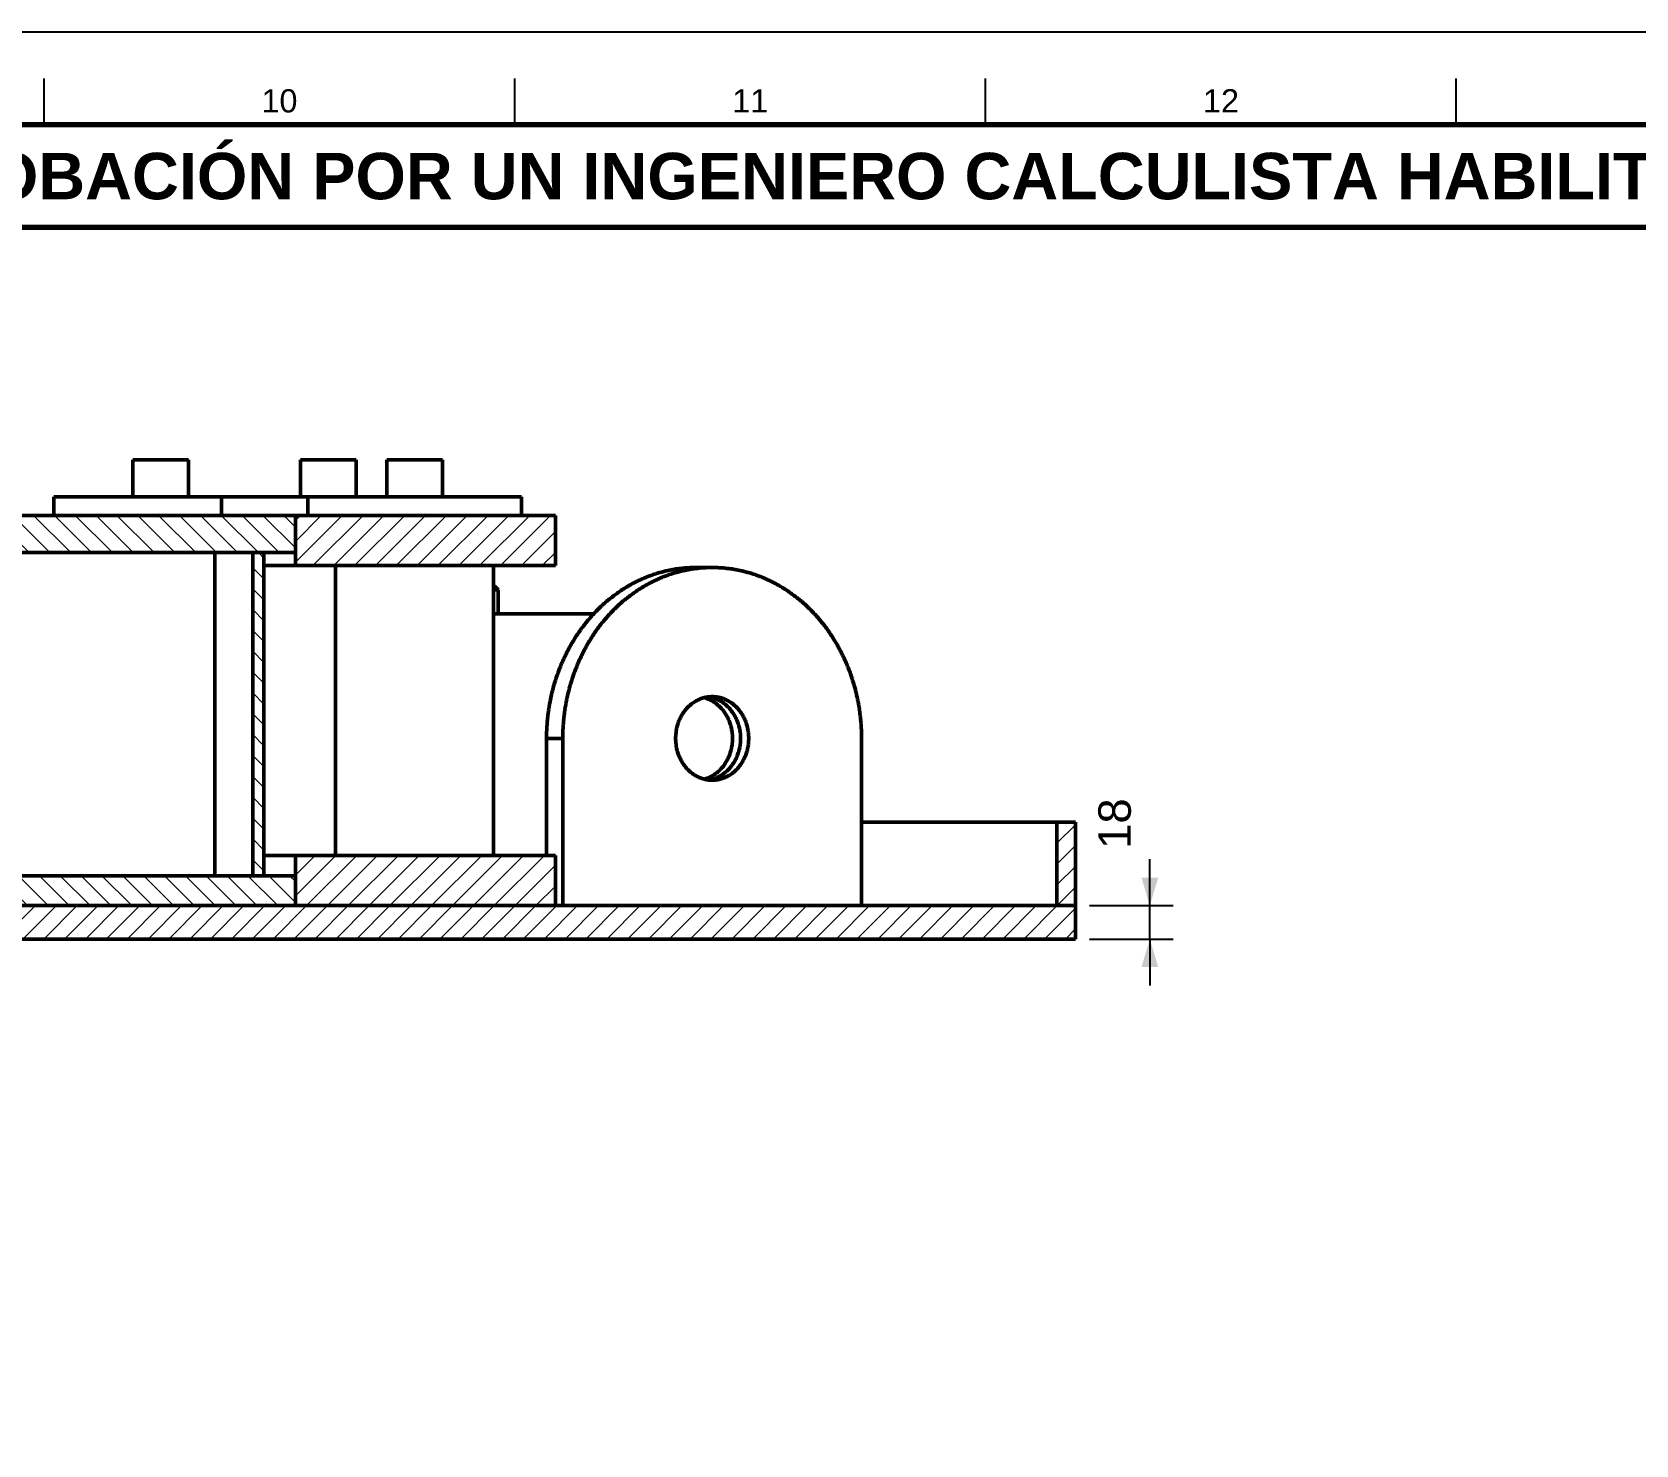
# Model space of a CAD drawing. Header units: millimetres. Extents: x 0 to 841, y 0 to 594.
# Drawn here: x 474.9 to 647.6, y 441.9 to 594 of the extents above; entities that cross this region are included whole.
import ezdxf
from ezdxf.enums import TextEntityAlignment as Align

# ---------------------------------------------------------------- set-up
doc = ezdxf.new("R2010")
doc.units = ezdxf.units.MM
for name, color, linetype, lineweight in [('ACH', 7, 'CONTINUOUS', 13), ('COTA', 7, 'CONTINUOUS', 25), ('FINA', 7, 'CONTINUOUS', 25), ('MARCO', 7, 'CONTINUOUS', 70), ('TXT', 7, 'CONTINUOUS', 25), ('VIS', 7, 'CONTINUOUS', 50)]:
    doc.layers.add(name, color=color, linetype=linetype, lineweight=lineweight)
doc.styles.add('STD', font='LiberationSans-Regular.ttf')
doc.styles.add('STDB', font='LiberationSans-Bold.ttf')

msp = doc.modelspace()

# ---------------------------------------------------------------- hatches: boundary and pattern name
at = {"layer": 'ACH'}
h = msp.add_hatch(dxfattribs=at)
h.set_pattern_fill('ANSI31', scale=0.5, angle=90)
h.paths.add_polyline_path([(355.25, 541.96), (503.25, 541.96), (503.25, 537.96), (351.25, 537.96), (351.25, 540.36), (352.4, 540.36), (352.4, 538.36), (354.1, 538.36), (354.1, 540.36), (355.25, 540.36)])
h = msp.add_hatch(dxfattribs=at)
h.set_pattern_fill('ANSI31', scale=0.5)
h.paths.add_polyline_path([(503.25, 541.96), (531.25, 541.96), (531.25, 536.56), (503.25, 536.56)])
h = msp.add_hatch(dxfattribs=at)
h.set_pattern_fill('ANSI31', scale=0.5, angle=90)
h.paths.add_polyline_path([(498.65, 537.96), (499.85, 537.96), (499.85, 503.16), (498.65, 503.16)])
h = msp.add_hatch(dxfattribs=at)
h.set_pattern_fill('ANSI31', scale=0.5)
h.paths.add_polyline_path([(587.25, 499.96), (585.25, 499.96), (585.25, 508.96), (587.25, 508.96)])
h = msp.add_hatch(dxfattribs=at)
h.set_pattern_fill('ANSI31', scale=0.5)
h.paths.add_polyline_path([(503.25, 505.36), (531.25, 505.36), (531.25, 499.96), (503.25, 499.96)])
h = msp.add_hatch(dxfattribs=at)
h.set_pattern_fill('ANSI31', scale=0.5, angle=90)
h.paths.add_polyline_path([(356.85, 503.16), (503.25, 503.16), (503.25, 499.96), (356.85, 499.96)])
h = msp.add_hatch(dxfattribs=at)
h.set_pattern_fill('ANSI31', scale=0.5)
h.paths.add_polyline_path([(343.25, 499.96), (587.25, 499.96), (587.25, 496.36), (343.25, 496.36)])

# ---------------------------------------------------------------- linework, layer by layer
at = {"layer": 'COTA'}
for p, q in [((595.25, 499.96), (595.25, 504.96)), ((588.75, 499.96), (597.75, 499.96)), ((595.25, 496.36), (595.25, 499.96)), ((588.75, 496.36), (597.75, 496.36)), ((595.25, 496.36), (595.25, 491.36))]:
    msp.add_line(p, q, dxfattribs=at)
for points in [[(595.25, 499.96), (596.15, 502.96), (594.35, 502.96)], [(595.25, 496.36), (594.35, 493.36), (596.15, 493.36)]]:
    msp.add_solid(points, dxfattribs=at)
at = {"layer": 'FINA'}
for p, q in [((476.19, 584), (476.19, 589)), ((526.88, 584), (526.88, 589)), ((577.56, 584), (577.56, 589)), ((628.25, 584), (628.25, 589))]:
    msp.add_line(p, q, dxfattribs=at)
msp.add_lwpolyline([(0, 0), (841, 0), (841, 594), (0, 594)], close=True, dxfattribs=at)
at = {"layer": 'MARCO'}
for points in [[(20, 10), (831, 10), (831, 584), (20, 584)], [(20, 573), (831, 573), (831, 584), (20, 584)]]:
    msp.add_lwpolyline(points, close=True, dxfattribs=at)
at = {"layer": 'VIS'}
for points in [[(485.74, 547.96), (485.86, 547.96), (485.98, 547.96), (486.1, 547.96), (486.22, 547.96), (486.34, 547.96), (486.46, 547.96), (486.58, 547.96), (486.7, 547.96), (486.82, 547.96), (486.94, 547.96), (487.06, 547.96), (487.18, 547.96), (487.3, 547.96), (487.42, 547.96), (487.54, 547.96), (487.66, 547.96), (487.78, 547.96), (487.9, 547.96), (488.02, 547.96), (488.14, 547.96), (488.26, 547.96), (488.38, 547.96), (488.5, 547.96), (488.62, 547.96), (488.74, 547.96)], [(485.74, 547.96), (485.74, 543.96)], [(488.74, 547.96), (488.86, 547.96), (488.98, 547.96), (489.1, 547.96), (489.22, 547.96), (489.34, 547.96), (489.46, 547.96), (489.58, 547.96), (489.7, 547.96), (489.82, 547.96), (489.94, 547.96), (490.06, 547.96), (490.18, 547.96), (490.3, 547.96), (490.42, 547.96), (490.54, 547.96), (490.66, 547.96), (490.78, 547.96), (490.9, 547.96), (491.02, 547.96), (491.14, 547.96), (491.26, 547.96), (491.38, 547.96), (491.5, 547.96), (491.62, 547.96), (491.74, 547.96)], [(491.74, 547.96), (491.74, 543.96)], [(503.81, 547.96), (503.93, 547.96), (504.05, 547.96), (504.17, 547.96), (504.29, 547.96), (504.41, 547.96), (504.53, 547.96), (504.65, 547.96), (504.77, 547.96), (504.89, 547.96), (505.01, 547.96), (505.13, 547.96), (505.25, 547.96), (505.37, 547.96), (505.49, 547.96), (505.61, 547.96), (505.73, 547.96), (505.85, 547.96), (505.97, 547.96), (506.09, 547.96), (506.21, 547.96), (506.33, 547.96), (506.45, 547.96), (506.57, 547.96), (506.69, 547.96), (506.81, 547.96)], [(503.81, 547.96), (503.81, 543.96)], [(506.81, 547.96), (506.93, 547.96), (507.05, 547.96), (507.17, 547.96), (507.29, 547.96), (507.41, 547.96), (507.53, 547.96), (507.65, 547.96), (507.77, 547.96), (507.89, 547.96), (508.01, 547.96), (508.13, 547.96), (508.25, 547.96), (508.37, 547.96), (508.49, 547.96), (508.61, 547.96), (508.73, 547.96), (508.85, 547.96), (508.97, 547.96), (509.09, 547.96), (509.21, 547.96), (509.33, 547.96), (509.45, 547.96), (509.57, 547.96), (509.69, 547.96), (509.81, 547.96)], [(509.81, 547.96), (509.81, 543.96)], [(513.08, 547.96), (513.2, 547.96), (513.32, 547.96), (513.44, 547.96), (513.56, 547.96), (513.68, 547.96), (513.8, 547.96), (513.92, 547.96), (514.04, 547.96), (514.16, 547.96), (514.28, 547.96), (514.4, 547.96), (514.52, 547.96), (514.64, 547.96), (514.76, 547.96), (514.88, 547.96), (515, 547.96), (515.12, 547.96), (515.24, 547.96), (515.36, 547.96), (515.48, 547.96), (515.6, 547.96), (515.72, 547.96), (515.84, 547.96), (515.96, 547.96), (516.08, 547.96)], [(513.08, 547.96), (513.08, 543.96)], [(516.08, 547.96), (516.2, 547.96), (516.32, 547.96), (516.44, 547.96), (516.56, 547.96), (516.68, 547.96), (516.8, 547.96), (516.92, 547.96), (517.04, 547.96), (517.16, 547.96), (517.28, 547.96), (517.4, 547.96), (517.52, 547.96), (517.64, 547.96), (517.76, 547.96), (517.88, 547.96), (518, 547.96), (518.12, 547.96), (518.24, 547.96), (518.36, 547.96), (518.48, 547.96), (518.6, 547.96), (518.72, 547.96), (518.84, 547.96), (518.96, 547.96), (519.08, 547.96)], [(519.08, 547.96), (519.08, 543.96)], [(477.24, 543.96), (477.36, 543.96), (477.48, 543.96), (477.6, 543.96), (477.72, 543.96), (477.85, 543.96), (477.97, 543.96), (478.09, 543.96), (478.21, 543.96), (478.33, 543.96), (478.45, 543.96), (478.57, 543.96), (478.69, 543.96), (478.81, 543.96), (478.94, 543.96), (479.06, 543.96), (479.18, 543.96), (479.3, 543.96), (479.42, 543.96), (479.54, 543.96), (479.66, 543.96), (479.78, 543.96), (479.9, 543.96), (480.02, 543.96), (480.15, 543.96), (480.27, 543.96), (480.39, 543.96), (480.51, 543.96), (480.63, 543.96), (480.75, 543.96), (480.87, 543.96), (480.99, 543.96), (481.11, 543.96), (481.24, 543.96), (481.36, 543.96), (481.48, 543.96), (481.6, 543.96), (481.72, 543.96), (481.84, 543.96), (481.96, 543.96), (482.08, 543.96), (482.2, 543.96), (482.32, 543.96), (482.45, 543.96), (482.57, 543.96), (482.69, 543.96), (482.81, 543.96), (482.93, 543.96), (483.05, 543.96), (483.17, 543.96), (483.29, 543.96), (483.41, 543.96), (483.54, 543.96), (483.66, 543.96), (483.78, 543.96), (483.9, 543.96), (484.02, 543.96), (484.14, 543.96), (484.26, 543.96), (484.38, 543.96), (484.5, 543.96), (484.62, 543.96), (484.75, 543.96), (484.87, 543.96), (484.99, 543.96), (485.11, 543.96), (485.23, 543.96), (485.35, 543.96), (485.47, 543.96), (485.59, 543.96), (485.71, 543.96), (485.84, 543.96), (485.96, 543.96), (486.08, 543.96), (486.2, 543.96), (486.32, 543.96), (486.44, 543.96), (486.56, 543.96), (486.68, 543.96), (486.8, 543.96), (486.92, 543.96), (487.05, 543.96), (487.17, 543.96), (487.29, 543.96), (487.41, 543.96), (487.53, 543.96), (487.65, 543.96), (487.77, 543.96), (487.89, 543.96), (488.01, 543.96), (488.14, 543.96), (488.26, 543.96), (488.38, 543.96), (488.5, 543.96), (488.62, 543.96), (488.74, 543.96)], [(477.24, 543.96), (477.24, 541.96)], [(488.74, 543.96), (488.86, 543.96), (488.98, 543.96), (489.11, 543.96), (489.23, 543.96), (489.35, 543.96), (489.47, 543.96), (489.59, 543.96), (489.71, 543.96), (489.84, 543.96), (489.96, 543.96), (490.08, 543.96), (490.2, 543.96), (490.32, 543.96), (490.44, 543.96), (490.57, 543.96), (490.69, 543.96), (490.81, 543.96), (490.93, 543.96), (491.05, 543.96), (491.17, 543.96), (491.3, 543.96), (491.42, 543.96), (491.54, 543.96), (491.66, 543.96), (491.78, 543.96), (491.9, 543.96), (492.03, 543.96), (492.15, 543.96), (492.27, 543.96), (492.39, 543.96), (492.51, 543.96), (492.63, 543.96), (492.76, 543.96), (492.88, 543.96), (493, 543.96), (493.12, 543.96), (493.24, 543.96), (493.37, 543.96), (493.49, 543.96), (493.61, 543.96), (493.73, 543.96), (493.85, 543.96), (493.97, 543.96), (494.1, 543.96), (494.22, 543.96), (494.34, 543.96), (494.46, 543.96), (494.58, 543.96), (494.7, 543.96), (494.83, 543.96), (494.95, 543.96), (495.07, 543.96), (495.19, 543.96), (495.31, 543.96)], [(495.31, 543.96), (495.43, 543.96), (495.55, 543.96), (495.67, 543.96), (495.79, 543.96), (495.91, 543.96), (496.03, 543.96), (496.15, 543.96), (496.28, 543.96), (496.4, 543.96), (496.52, 543.96), (496.64, 543.96), (496.76, 543.96), (496.88, 543.96), (497, 543.96), (497.12, 543.96), (497.24, 543.96), (497.36, 543.96), (497.48, 543.96), (497.6, 543.96), (497.72, 543.96), (497.84, 543.96), (497.96, 543.96), (498.08, 543.96), (498.2, 543.96), (498.32, 543.96), (498.44, 543.96), (498.56, 543.96), (498.68, 543.96), (498.8, 543.96), (498.92, 543.96), (499.04, 543.96), (499.16, 543.96), (499.28, 543.96), (499.4, 543.96), (499.53, 543.96), (499.65, 543.96), (499.77, 543.96), (499.89, 543.96), (500.01, 543.96), (500.13, 543.96), (500.25, 543.96), (500.37, 543.96), (500.49, 543.96), (500.61, 543.96), (500.73, 543.96), (500.85, 543.96), (500.97, 543.96), (501.09, 543.96), (501.21, 543.96), (501.33, 543.96), (501.45, 543.96), (501.57, 543.96), (501.69, 543.96), (501.81, 543.96), (501.93, 543.96), (502.05, 543.96), (502.17, 543.96), (502.29, 543.96), (502.41, 543.96), (502.53, 543.96), (502.65, 543.96), (502.77, 543.96), (502.9, 543.96), (503.02, 543.96), (503.14, 543.96), (503.26, 543.96), (503.38, 543.96), (503.5, 543.96), (503.62, 543.96), (503.74, 543.96), (503.86, 543.96), (503.98, 543.96), (504.1, 543.96), (504.22, 543.96), (504.34, 543.96), (504.46, 543.96), (504.58, 543.96)], [(495.31, 543.96), (495.31, 541.96)], [(504.58, 543.96), (504.7, 543.96), (504.82, 543.96), (504.94, 543.96), (505.06, 543.96), (505.19, 543.96), (505.31, 543.96), (505.43, 543.96), (505.55, 543.96), (505.67, 543.96), (505.79, 543.96), (505.91, 543.96), (506.03, 543.96), (506.15, 543.96), (506.28, 543.96), (506.4, 543.96), (506.52, 543.96), (506.64, 543.96), (506.76, 543.96), (506.88, 543.96), (507, 543.96), (507.12, 543.96), (507.24, 543.96), (507.36, 543.96), (507.49, 543.96), (507.61, 543.96), (507.73, 543.96), (507.85, 543.96), (507.97, 543.96), (508.09, 543.96), (508.21, 543.96), (508.33, 543.96), (508.45, 543.96), (508.58, 543.96), (508.7, 543.96), (508.82, 543.96), (508.94, 543.96), (509.06, 543.96), (509.18, 543.96), (509.3, 543.96), (509.42, 543.96), (509.54, 543.96), (509.66, 543.96), (509.79, 543.96), (509.91, 543.96), (510.03, 543.96), (510.15, 543.96), (510.27, 543.96), (510.39, 543.96), (510.51, 543.96), (510.63, 543.96), (510.75, 543.96), (510.88, 543.96), (511, 543.96), (511.12, 543.96), (511.24, 543.96), (511.36, 543.96), (511.48, 543.96), (511.6, 543.96), (511.72, 543.96), (511.84, 543.96), (511.96, 543.96), (512.09, 543.96), (512.21, 543.96), (512.33, 543.96), (512.45, 543.96), (512.57, 543.96), (512.69, 543.96), (512.81, 543.96), (512.93, 543.96), (513.05, 543.96), (513.18, 543.96), (513.3, 543.96), (513.42, 543.96), (513.54, 543.96), (513.66, 543.96), (513.78, 543.96), (513.9, 543.96), (514.02, 543.96), (514.14, 543.96), (514.26, 543.96), (514.39, 543.96), (514.51, 543.96), (514.63, 543.96), (514.75, 543.96), (514.87, 543.96), (514.99, 543.96), (515.11, 543.96), (515.23, 543.96), (515.35, 543.96), (515.48, 543.96), (515.6, 543.96), (515.72, 543.96), (515.84, 543.96), (515.96, 543.96), (516.08, 543.96)], [(504.58, 543.96), (504.58, 541.96)], [(516.08, 543.96), (516.2, 543.96), (516.32, 543.96), (516.44, 543.96), (516.56, 543.96), (516.69, 543.96), (516.81, 543.96), (516.93, 543.96), (517.05, 543.96), (517.17, 543.96), (517.29, 543.96), (517.41, 543.96), (517.53, 543.96), (517.65, 543.96), (517.78, 543.96), (517.9, 543.96), (518.02, 543.96), (518.14, 543.96), (518.26, 543.96), (518.38, 543.96), (518.5, 543.96), (518.62, 543.96), (518.74, 543.96), (518.86, 543.96), (518.99, 543.96), (519.11, 543.96), (519.23, 543.96), (519.35, 543.96), (519.47, 543.96), (519.59, 543.96), (519.71, 543.96), (519.83, 543.96), (519.95, 543.96), (520.08, 543.96), (520.2, 543.96), (520.32, 543.96), (520.44, 543.96), (520.56, 543.96), (520.68, 543.96), (520.8, 543.96), (520.92, 543.96), (521.04, 543.96), (521.16, 543.96), (521.29, 543.96), (521.41, 543.96), (521.53, 543.96), (521.65, 543.96), (521.77, 543.96), (521.89, 543.96), (522.01, 543.96), (522.13, 543.96), (522.25, 543.96), (522.38, 543.96), (522.5, 543.96), (522.62, 543.96), (522.74, 543.96), (522.86, 543.96), (522.98, 543.96), (523.1, 543.96), (523.22, 543.96), (523.34, 543.96), (523.46, 543.96), (523.59, 543.96), (523.71, 543.96), (523.83, 543.96), (523.95, 543.96), (524.07, 543.96), (524.19, 543.96), (524.31, 543.96), (524.43, 543.96), (524.55, 543.96), (524.68, 543.96), (524.8, 543.96), (524.92, 543.96), (525.04, 543.96), (525.16, 543.96), (525.28, 543.96), (525.4, 543.96), (525.52, 543.96), (525.64, 543.96), (525.76, 543.96), (525.89, 543.96), (526.01, 543.96), (526.13, 543.96), (526.25, 543.96), (526.37, 543.96), (526.49, 543.96), (526.61, 543.96), (526.73, 543.96), (526.85, 543.96), (526.98, 543.96), (527.1, 543.96), (527.22, 543.96), (527.34, 543.96), (527.46, 543.96), (527.58, 543.96)], [(527.58, 543.96), (527.58, 541.96)], [(355.25, 541.96), (503.25, 541.96)], [(503.25, 541.96), (503.25, 537.96)], [(503.25, 541.96), (531.25, 541.96)], [(503.25, 541.96), (503.25, 536.56)], [(531.25, 541.96), (531.25, 536.56)], [(351.25, 537.96), (503.25, 537.96)], [(494.59, 537.96), (494.59, 503.16)], [(498.65, 537.96), (499.85, 537.96)], [(498.65, 537.96), (498.65, 503.16)], [(499.85, 537.96), (499.85, 503.16)], [(503.25, 536.56), (503.13, 536.56), (503.01, 536.56), (502.89, 536.56), (502.76, 536.56), (502.64, 536.56), (502.52, 536.56), (502.4, 536.56), (502.28, 536.56), (502.16, 536.56), (502.04, 536.56), (501.91, 536.56), (501.79, 536.56), (501.67, 536.56), (501.55, 536.56), (501.43, 536.56), (501.31, 536.56), (501.19, 536.56), (501.06, 536.56), (500.94, 536.56), (500.82, 536.56), (500.7, 536.56), (500.58, 536.56), (500.46, 536.56), (500.34, 536.56), (500.21, 536.56), (500.09, 536.56), (499.97, 536.56), (499.85, 536.56)], [(503.25, 536.56), (531.25, 536.56)], [(507.58, 536.56), (507.58, 505.36)], [(524.58, 536.56), (524.58, 505.36)], [(546.38, 536.36), (546.26, 536.36), (546.13, 536.36), (546.01, 536.36), (545.89, 536.35), (545.77, 536.35), (545.65, 536.34), (545.53, 536.34), (545.41, 536.33), (545.29, 536.32), (545.17, 536.31), (545.05, 536.3), (544.93, 536.29), (544.81, 536.27), (544.69, 536.26), (544.57, 536.25), (544.45, 536.23), (544.33, 536.21), (544.22, 536.2), (544.1, 536.18), (543.98, 536.16), (543.86, 536.14), (543.74, 536.11), (543.62, 536.09), (543.5, 536.07), (543.39, 536.04), (543.27, 536.02), (543.15, 535.99), (543.03, 535.96), (542.92, 535.93), (542.8, 535.9), (542.68, 535.87), (542.57, 535.84), (542.45, 535.81), (542.34, 535.77), (542.22, 535.74), (542.11, 535.7), (541.99, 535.66), (541.88, 535.63), (541.76, 535.59), (541.65, 535.55), (541.53, 535.51), (541.42, 535.47), (541.31, 535.42), (541.2, 535.38), (541.08, 535.34), (540.97, 535.29), (540.86, 535.25), (540.75, 535.2), (540.64, 535.15), (540.53, 535.1), (540.42, 535.05), (540.31, 535), (540.2, 534.95), (540.09, 534.9), (539.98, 534.85), (539.88, 534.79), (539.77, 534.74), (539.66, 534.68), (539.56, 534.63), (539.45, 534.57), (539.34, 534.51), (539.24, 534.45), (539.13, 534.39), (539.03, 534.33), (538.93, 534.27), (538.82, 534.21), (538.72, 534.14), (538.62, 534.08), (538.52, 534.02), (538.41, 533.95), (538.31, 533.88), (538.21, 533.82), (538.11, 533.75), (538.02, 533.68), (537.92, 533.61), (537.82, 533.54), (537.72, 533.47), (537.62, 533.4), (537.53, 533.33), (537.43, 533.25), (537.34, 533.18), (537.24, 533.11), (537.15, 533.03), (537.05, 532.96), (536.96, 532.88), (536.87, 532.8), (536.78, 532.72), (536.68, 532.65), (536.59, 532.57), (536.5, 532.49), (536.41, 532.41), (536.32, 532.33), (536.23, 532.24), (536.15, 532.16), (536.06, 532.08), (535.97, 532), (535.89, 531.91), (535.8, 531.83), (535.72, 531.74), (535.63, 531.65), (535.55, 531.57), (535.46, 531.48), (535.38, 531.39), (535.3, 531.3), (535.22, 531.22), (535.14, 531.13), (535.06, 531.04), (534.98, 530.95), (534.9, 530.85), (534.82, 530.76), (534.74, 530.67), (534.67, 530.58), (534.59, 530.48), (534.52, 530.39), (534.44, 530.3), (534.37, 530.2), (534.29, 530.11), (534.22, 530.01), (534.15, 529.91), (534.07, 529.82), (534, 529.72), (533.93, 529.62), (533.86, 529.52), (533.79, 529.43), (533.73, 529.33), (533.66, 529.23), (533.59, 529.13), (533.52, 529.03), (533.46, 528.92), (533.39, 528.82), (533.33, 528.72), (533.26, 528.62), (533.2, 528.52), (533.14, 528.41), (533.08, 528.31), (533.02, 528.21), (532.95, 528.1), (532.89, 528), (532.84, 527.89), (532.78, 527.79), (532.72, 527.68), (532.66, 527.58), (532.61, 527.47), (532.55, 527.36), (532.49, 527.26), (532.44, 527.15), (532.39, 527.04), (532.33, 526.93), (532.28, 526.82), (532.23, 526.72), (532.18, 526.61), (532.13, 526.5), (532.08, 526.39), (532.03, 526.28), (531.98, 526.17), (531.93, 526.06), (531.88, 525.95), (531.84, 525.83), (531.79, 525.72), (531.75, 525.61), (531.7, 525.5), (531.66, 525.39), (531.62, 525.27), (531.57, 525.16), (531.53, 525.05), (531.49, 524.93), (531.45, 524.82), (531.41, 524.71), (531.37, 524.59), (531.33, 524.48), (531.3, 524.36), (531.26, 524.25), (531.22, 524.13), (531.19, 524.02), (531.15, 523.9), (531.12, 523.79), (531.09, 523.67), (531.05, 523.56), (531.02, 523.44), (530.99, 523.32), (530.96, 523.21), (530.93, 523.09), (530.9, 522.97), (530.87, 522.86), (530.84, 522.74), (530.82, 522.62), (530.79, 522.5), (530.76, 522.39), (530.74, 522.27), (530.71, 522.15), (530.69, 522.03), (530.67, 521.91), (530.64, 521.8), (530.62, 521.68), (530.6, 521.56), (530.58, 521.44), (530.56, 521.32), (530.54, 521.2), (530.52, 521.08), (530.51, 520.96), (530.49, 520.84), (530.47, 520.73), (530.46, 520.61), (530.44, 520.49), (530.43, 520.37), (530.42, 520.25), (530.4, 520.13), (530.39, 520.01), (530.38, 519.89), (530.37, 519.77), (530.36, 519.65), (530.35, 519.53), (530.34, 519.41), (530.33, 519.29), (530.33, 519.17), (530.32, 519.05), (530.31, 518.93), (530.31, 518.81), (530.3, 518.68), (530.3, 518.56), (530.3, 518.44), (530.29, 518.32), (530.29, 518.2), (530.29, 518.08), (530.29, 517.96)], [(548.12, 536.36), (548, 536.36), (547.88, 536.36), (547.76, 536.36), (547.64, 536.35), (547.52, 536.35), (547.4, 536.34), (547.28, 536.34), (547.16, 536.33), (547.04, 536.32), (546.92, 536.31), (546.8, 536.3), (546.68, 536.29), (546.56, 536.27), (546.44, 536.26), (546.32, 536.25), (546.2, 536.23), (546.08, 536.21), (545.96, 536.2), (545.84, 536.18), (545.73, 536.16), (545.61, 536.14), (545.49, 536.11), (545.37, 536.09), (545.25, 536.07), (545.13, 536.04), (545.02, 536.02), (544.9, 535.99), (544.78, 535.96), (544.66, 535.93), (544.55, 535.9), (544.43, 535.87), (544.32, 535.84), (544.2, 535.81), (544.08, 535.77), (543.97, 535.74), (543.85, 535.7), (543.74, 535.66), (543.62, 535.63), (543.51, 535.59), (543.4, 535.55), (543.28, 535.51), (543.17, 535.47), (543.06, 535.42), (542.94, 535.38), (542.83, 535.34), (542.72, 535.29), (542.61, 535.25), (542.5, 535.2), (542.39, 535.15), (542.28, 535.1), (542.17, 535.05), (542.06, 535), (541.95, 534.95), (541.84, 534.9), (541.73, 534.85), (541.62, 534.79), (541.52, 534.74), (541.41, 534.68), (541.3, 534.63), (541.2, 534.57), (541.09, 534.51), (540.99, 534.45), (540.88, 534.39), (540.78, 534.33), (540.67, 534.27), (540.57, 534.21), (540.47, 534.14), (540.37, 534.08), (540.26, 534.02), (540.16, 533.95), (540.06, 533.88), (539.96, 533.82), (539.86, 533.75), (539.76, 533.68), (539.66, 533.61), (539.57, 533.54), (539.47, 533.47), (539.37, 533.4), (539.28, 533.33), (539.18, 533.25), (539.08, 533.18), (538.99, 533.11), (538.9, 533.03), (538.8, 532.96), (538.71, 532.88), (538.62, 532.8), (538.52, 532.72), (538.43, 532.65), (538.34, 532.57), (538.25, 532.49), (538.16, 532.41), (538.07, 532.33), (537.98, 532.24), (537.9, 532.16), (537.81, 532.08), (537.72, 532), (537.63, 531.91), (537.55, 531.83), (537.46, 531.74), (537.38, 531.65), (537.3, 531.57), (537.21, 531.48), (537.13, 531.39), (537.05, 531.3), (536.97, 531.22), (536.89, 531.13), (536.81, 531.04), (536.73, 530.95), (536.65, 530.85), (536.57, 530.76), (536.49, 530.67), (536.42, 530.58), (536.34, 530.48), (536.26, 530.39), (536.19, 530.3), (536.11, 530.2), (536.04, 530.11), (535.97, 530.01), (535.89, 529.91), (535.82, 529.82), (535.75, 529.72), (535.68, 529.62), (535.61, 529.52), (535.54, 529.43), (535.47, 529.33), (535.41, 529.23), (535.34, 529.13), (535.27, 529.03), (535.21, 528.92), (535.14, 528.82), (535.08, 528.72), (535.01, 528.62), (534.95, 528.52), (534.89, 528.41), (534.82, 528.31), (534.76, 528.21), (534.7, 528.1), (534.64, 528), (534.58, 527.89), (534.53, 527.79), (534.47, 527.68), (534.41, 527.58), (534.35, 527.47), (534.3, 527.36), (534.24, 527.26), (534.19, 527.15), (534.13, 527.04), (534.08, 526.93), (534.03, 526.82), (533.98, 526.72), (533.93, 526.61), (533.87, 526.5), (533.82, 526.39), (533.78, 526.28), (533.73, 526.17), (533.68, 526.06), (533.63, 525.95), (533.59, 525.83), (533.54, 525.72), (533.5, 525.61), (533.45, 525.5), (533.41, 525.39), (533.36, 525.27), (533.32, 525.16), (533.28, 525.05), (533.24, 524.93), (533.2, 524.82), (533.16, 524.71), (533.12, 524.59), (533.08, 524.48), (533.04, 524.36), (533.01, 524.25), (532.97, 524.13), (532.94, 524.02), (532.9, 523.9), (532.87, 523.79), (532.83, 523.67), (532.8, 523.56), (532.77, 523.44), (532.74, 523.32), (532.71, 523.21), (532.68, 523.09), (532.65, 522.97), (532.62, 522.86), (532.59, 522.74), (532.56, 522.62), (532.54, 522.5), (532.51, 522.39), (532.49, 522.27), (532.46, 522.15), (532.44, 522.03), (532.42, 521.91), (532.39, 521.8), (532.37, 521.68), (532.35, 521.56), (532.33, 521.44), (532.31, 521.32), (532.29, 521.2), (532.27, 521.08), (532.26, 520.96), (532.24, 520.84), (532.22, 520.73), (532.21, 520.61), (532.19, 520.49), (532.18, 520.37), (532.16, 520.25), (532.15, 520.13), (532.14, 520.01), (532.13, 519.89), (532.12, 519.77), (532.11, 519.65), (532.1, 519.53), (532.09, 519.41), (532.08, 519.29), (532.07, 519.17), (532.07, 519.05), (532.06, 518.93), (532.06, 518.81), (532.05, 518.68), (532.05, 518.56), (532.05, 518.44), (532.04, 518.32), (532.04, 518.2), (532.04, 518.08), (532.04, 517.96)], [(548.12, 536.36), (546.38, 536.36)], [(564.21, 517.96), (564.21, 518.08), (564.21, 518.2), (564.21, 518.32), (564.2, 518.44), (564.2, 518.56), (564.2, 518.68), (564.19, 518.81), (564.19, 518.93), (564.18, 519.05), (564.17, 519.17), (564.17, 519.29), (564.16, 519.41), (564.15, 519.53), (564.14, 519.65), (564.13, 519.77), (564.12, 519.89), (564.11, 520.01), (564.1, 520.13), (564.08, 520.25), (564.07, 520.37), (564.06, 520.49), (564.04, 520.61), (564.03, 520.73), (564.01, 520.84), (563.99, 520.96), (563.98, 521.08), (563.96, 521.2), (563.94, 521.32), (563.92, 521.44), (563.9, 521.56), (563.88, 521.68), (563.86, 521.8), (563.83, 521.91), (563.81, 522.03), (563.79, 522.15), (563.76, 522.27), (563.74, 522.39), (563.71, 522.5), (563.68, 522.62), (563.66, 522.74), (563.63, 522.86), (563.6, 522.97), (563.57, 523.09), (563.54, 523.21), (563.51, 523.32), (563.48, 523.44), (563.45, 523.56), (563.41, 523.67), (563.38, 523.79), (563.35, 523.9), (563.31, 524.02), (563.28, 524.13), (563.24, 524.25), (563.2, 524.36), (563.17, 524.48), (563.13, 524.59), (563.09, 524.71), (563.05, 524.82), (563.01, 524.93), (562.97, 525.05), (562.93, 525.16), (562.88, 525.27), (562.84, 525.39), (562.8, 525.5), (562.75, 525.61), (562.71, 525.72), (562.66, 525.83), (562.62, 525.95), (562.57, 526.06), (562.52, 526.17), (562.47, 526.28), (562.42, 526.39), (562.37, 526.5), (562.32, 526.61), (562.27, 526.72), (562.22, 526.82), (562.17, 526.93), (562.11, 527.04), (562.06, 527.15), (562.01, 527.26), (561.95, 527.36), (561.89, 527.47), (561.84, 527.58), (561.78, 527.68), (561.72, 527.79), (561.66, 527.89), (561.61, 528), (561.55, 528.1), (561.48, 528.21), (561.42, 528.31), (561.36, 528.41), (561.3, 528.52), (561.24, 528.62), (561.17, 528.72), (561.11, 528.82), (561.04, 528.92), (560.98, 529.03), (560.91, 529.13), (560.84, 529.23), (560.77, 529.33), (560.71, 529.43), (560.64, 529.52), (560.57, 529.62), (560.5, 529.72), (560.43, 529.82), (560.35, 529.91), (560.28, 530.01), (560.21, 530.11), (560.13, 530.2), (560.06, 530.3), (559.98, 530.39), (559.91, 530.48), (559.83, 530.58), (559.76, 530.67), (559.68, 530.76), (559.6, 530.85), (559.52, 530.95), (559.44, 531.04), (559.36, 531.13), (559.28, 531.22), (559.2, 531.3), (559.12, 531.39), (559.04, 531.48), (558.95, 531.57), (558.87, 531.65), (558.78, 531.74), (558.7, 531.83), (558.61, 531.91), (558.53, 532), (558.44, 532.08), (558.35, 532.16), (558.27, 532.24), (558.18, 532.33), (558.09, 532.41), (558, 532.49), (557.91, 532.57), (557.82, 532.65), (557.72, 532.72), (557.63, 532.8), (557.54, 532.88), (557.45, 532.96), (557.35, 533.03), (557.26, 533.11), (557.16, 533.18), (557.07, 533.25), (556.97, 533.33), (556.88, 533.4), (556.78, 533.47), (556.68, 533.54), (556.58, 533.61), (556.48, 533.68), (556.39, 533.75), (556.29, 533.82), (556.19, 533.88), (556.09, 533.95), (555.98, 534.02), (555.88, 534.08), (555.78, 534.14), (555.68, 534.21), (555.57, 534.27), (555.47, 534.33), (555.37, 534.39), (555.26, 534.45), (555.16, 534.51), (555.05, 534.57), (554.94, 534.63), (554.84, 534.68), (554.73, 534.74), (554.62, 534.79), (554.52, 534.85), (554.41, 534.9), (554.3, 534.95), (554.19, 535), (554.08, 535.05), (553.97, 535.1), (553.86, 535.15), (553.75, 535.2), (553.64, 535.25), (553.53, 535.29), (553.42, 535.34), (553.3, 535.38), (553.19, 535.42), (553.08, 535.47), (552.97, 535.51), (552.85, 535.55), (552.74, 535.59), (552.62, 535.63), (552.51, 535.66), (552.39, 535.7), (552.28, 535.74), (552.16, 535.77), (552.05, 535.81), (551.93, 535.84), (551.82, 535.87), (551.7, 535.9), (551.58, 535.93), (551.47, 535.96), (551.35, 535.99), (551.23, 536.02), (551.11, 536.04), (551, 536.07), (550.88, 536.09), (550.76, 536.11), (550.64, 536.14), (550.52, 536.16), (550.4, 536.18), (550.28, 536.2), (550.17, 536.21), (550.05, 536.23), (549.93, 536.25), (549.81, 536.26), (549.69, 536.27), (549.57, 536.29), (549.45, 536.3), (549.33, 536.31), (549.21, 536.32), (549.09, 536.33), (548.97, 536.34), (548.85, 536.34), (548.73, 536.35), (548.61, 536.35), (548.49, 536.36), (548.37, 536.36), (548.24, 536.36), (548.12, 536.36)], [(524.58, 534.36), (524.6, 534.36), (524.61, 534.36), (524.63, 534.36), (524.64, 534.36), (524.66, 534.36), (524.68, 534.36)], [(524.58, 533.96), (524.66, 533.96), (524.75, 533.96), (524.83, 533.96), (524.91, 533.96), (524.99, 533.96), (525.08, 533.96)], [(524.68, 534.36), (525.08, 533.96)], [(525.08, 533.96), (525.08, 531.36)], [(535.35, 531.36), (524.58, 531.36)], [(548.12, 513.46), (548, 513.46), (547.88, 513.47), (547.76, 513.48), (547.64, 513.5), (547.52, 513.51), (547.41, 513.54), (547.29, 513.56), (547.17, 513.6), (547.06, 513.63), (546.94, 513.67), (546.83, 513.71), (546.72, 513.76), (546.61, 513.81), (546.5, 513.86), (546.39, 513.92), (546.29, 513.98), (546.19, 514.04), (546.09, 514.11), (545.99, 514.18), (545.89, 514.25), (545.8, 514.33), (545.71, 514.41), (545.62, 514.49), (545.53, 514.57), (545.45, 514.66), (545.37, 514.75), (545.29, 514.84), (545.21, 514.93), (545.14, 515.03), (545.07, 515.13), (545, 515.23), (544.93, 515.33), (544.87, 515.43), (544.81, 515.54), (544.75, 515.64), (544.7, 515.75), (544.65, 515.86), (544.6, 515.97), (544.55, 516.08), (544.51, 516.19), (544.47, 516.3), (544.43, 516.42), (544.39, 516.53), (544.36, 516.65), (544.33, 516.77), (544.3, 516.88), (544.28, 517), (544.26, 517.12), (544.24, 517.24), (544.23, 517.36), (544.21, 517.48), (544.2, 517.6), (544.2, 517.72), (544.19, 517.84), (544.19, 517.96), (544.19, 518.08), (544.2, 518.2), (544.2, 518.32), (544.21, 518.44), (544.23, 518.56), (544.24, 518.68), (544.26, 518.8), (544.28, 518.92), (544.3, 519.04), (544.33, 519.16), (544.36, 519.27), (544.39, 519.39), (544.43, 519.5), (544.47, 519.62), (544.51, 519.73), (544.55, 519.84), (544.6, 519.96), (544.65, 520.07), (544.7, 520.18), (544.75, 520.28), (544.81, 520.39), (544.87, 520.49), (544.93, 520.6), (545, 520.7), (545.07, 520.8), (545.14, 520.89), (545.21, 520.99), (545.29, 521.08), (545.37, 521.17), (545.45, 521.26), (545.53, 521.35), (545.62, 521.43), (545.71, 521.51), (545.8, 521.59), (545.89, 521.67), (545.99, 521.74), (546.09, 521.81), (546.19, 521.88), (546.29, 521.94), (546.39, 522), (546.5, 522.06), (546.61, 522.11), (546.72, 522.16), (546.83, 522.21), (546.94, 522.25), (547.06, 522.29), (547.17, 522.33), (547.29, 522.36), (547.41, 522.39), (547.52, 522.41), (547.64, 522.43), (547.76, 522.44), (547.88, 522.45), (548, 522.46), (548.12, 522.46)], [(550.31, 517.96), (550.31, 518.08), (550.3, 518.21), (550.3, 518.33), (550.29, 518.45), (550.27, 518.57), (550.26, 518.69), (550.24, 518.81), (550.22, 518.93), (550.19, 519.05), (550.16, 519.17), (550.13, 519.29), (550.1, 519.41), (550.06, 519.53), (550.03, 519.64), (549.98, 519.76), (549.94, 519.87), (549.89, 519.98), (549.84, 520.09), (549.79, 520.2), (549.73, 520.31), (549.67, 520.42), (549.61, 520.53), (549.54, 520.63), (549.48, 520.73), (549.41, 520.83), (549.33, 520.93), (549.26, 521.03), (549.18, 521.12), (549.1, 521.21), (549.01, 521.3), (548.93, 521.39), (548.84, 521.47), (548.75, 521.55), (548.65, 521.63), (548.56, 521.71), (548.46, 521.78), (548.36, 521.85), (548.26, 521.91), (548.15, 521.98), (548.04, 522.04), (547.94, 522.09), (547.83, 522.15), (547.71, 522.19), (547.6, 522.24), (547.48, 522.28), (547.37, 522.32), (547.25, 522.35)], [(551.18, 517.96), (551.18, 518.08), (551.18, 518.2), (551.17, 518.33), (551.16, 518.45), (551.15, 518.57), (551.13, 518.69), (551.11, 518.81), (551.09, 518.93), (551.07, 519.05), (551.04, 519.16), (551.01, 519.28), (550.98, 519.4), (550.94, 519.52), (550.9, 519.63), (550.86, 519.74), (550.82, 519.86), (550.77, 519.97), (550.72, 520.08), (550.67, 520.19), (550.61, 520.3), (550.55, 520.4), (550.49, 520.51), (550.43, 520.61), (550.36, 520.71), (550.29, 520.81), (550.22, 520.91), (550.15, 521.01), (550.07, 521.1), (549.99, 521.19), (549.91, 521.28), (549.82, 521.37), (549.73, 521.45), (549.64, 521.53), (549.55, 521.61), (549.46, 521.69), (549.36, 521.76), (549.26, 521.83), (549.16, 521.9), (549.05, 521.96), (548.95, 522.02), (548.84, 522.08), (548.73, 522.13), (548.62, 522.18), (548.51, 522.23), (548.39, 522.27), (548.28, 522.3), (548.16, 522.34), (548.05, 522.37), (547.93, 522.39), (547.81, 522.42), (547.69, 522.43)], [(548.12, 522.46), (548.24, 522.46), (548.37, 522.45), (548.49, 522.44), (548.6, 522.43), (548.72, 522.41), (548.84, 522.39), (548.96, 522.36), (549.08, 522.33), (549.19, 522.29), (549.31, 522.25), (549.42, 522.21), (549.53, 522.16), (549.64, 522.11), (549.75, 522.06), (549.85, 522), (549.96, 521.94), (550.06, 521.88), (550.16, 521.81), (550.26, 521.74), (550.35, 521.67), (550.45, 521.59), (550.54, 521.51), (550.63, 521.43), (550.71, 521.35), (550.8, 521.26), (550.88, 521.17), (550.96, 521.08), (551.03, 520.99), (551.11, 520.89), (551.18, 520.8), (551.25, 520.7), (551.31, 520.6), (551.38, 520.49), (551.44, 520.39), (551.49, 520.28), (551.55, 520.18), (551.6, 520.07), (551.65, 519.96), (551.7, 519.84), (551.74, 519.73), (551.78, 519.62), (551.82, 519.5), (551.85, 519.39), (551.89, 519.27), (551.92, 519.16), (551.94, 519.04), (551.97, 518.92), (551.99, 518.8), (552.01, 518.68), (552.02, 518.56), (552.04, 518.44), (552.05, 518.32), (552.05, 518.2), (552.06, 518.08), (552.06, 517.96)], [(532.04, 517.96), (530.29, 517.96)], [(530.29, 517.96), (530.29, 505.36)], [(532.04, 517.96), (532.04, 499.96)], [(547.25, 513.57), (547.37, 513.61), (547.48, 513.64), (547.6, 513.69), (547.71, 513.73), (547.83, 513.78), (547.94, 513.83), (548.04, 513.89), (548.15, 513.95), (548.26, 514.01), (548.36, 514.08), (548.46, 514.15), (548.56, 514.22), (548.65, 514.29), (548.75, 514.37), (548.84, 514.45), (548.93, 514.54), (549.01, 514.62), (549.1, 514.71), (549.18, 514.8), (549.26, 514.9), (549.33, 514.99), (549.41, 515.09), (549.48, 515.19), (549.54, 515.29), (549.61, 515.4), (549.67, 515.5), (549.73, 515.61), (549.79, 515.72), (549.84, 515.83), (549.89, 515.94), (549.94, 516.05), (549.98, 516.17), (550.03, 516.28), (550.06, 516.4), (550.1, 516.51), (550.13, 516.63), (550.16, 516.75), (550.19, 516.87), (550.22, 516.99), (550.24, 517.11), (550.26, 517.23), (550.27, 517.35), (550.29, 517.47), (550.3, 517.6), (550.3, 517.72), (550.31, 517.84), (550.31, 517.96)], [(547.69, 513.49), (547.81, 513.51), (547.93, 513.53), (548.05, 513.55), (548.16, 513.58), (548.28, 513.62), (548.39, 513.66), (548.51, 513.7), (548.62, 513.74), (548.73, 513.79), (548.84, 513.85), (548.95, 513.9), (549.05, 513.96), (549.16, 514.03), (549.26, 514.09), (549.36, 514.16), (549.46, 514.24), (549.55, 514.31), (549.64, 514.39), (549.73, 514.47), (549.82, 514.56), (549.91, 514.64), (549.99, 514.73), (550.07, 514.82), (550.15, 514.92), (550.22, 515.01), (550.29, 515.11), (550.36, 515.21), (550.43, 515.31), (550.49, 515.41), (550.55, 515.52), (550.61, 515.63), (550.67, 515.73), (550.72, 515.84), (550.77, 515.95), (550.82, 516.07), (550.86, 516.18), (550.9, 516.29), (550.94, 516.41), (550.98, 516.52), (551.01, 516.64), (551.04, 516.76), (551.07, 516.88), (551.09, 517), (551.11, 517.12), (551.13, 517.24), (551.15, 517.36), (551.16, 517.48), (551.17, 517.6), (551.18, 517.72), (551.18, 517.84), (551.18, 517.96)], [(552.06, 517.96), (552.06, 517.84), (552.05, 517.72), (552.05, 517.6), (552.04, 517.48), (552.02, 517.36), (552.01, 517.24), (551.99, 517.12), (551.97, 517), (551.94, 516.88), (551.92, 516.77), (551.89, 516.65), (551.85, 516.53), (551.82, 516.42), (551.78, 516.3), (551.74, 516.19), (551.7, 516.08), (551.65, 515.97), (551.6, 515.86), (551.55, 515.75), (551.49, 515.64), (551.44, 515.54), (551.38, 515.43), (551.31, 515.33), (551.25, 515.23), (551.18, 515.13), (551.11, 515.03), (551.03, 514.93), (550.96, 514.84), (550.88, 514.75), (550.8, 514.66), (550.71, 514.57), (550.63, 514.49), (550.54, 514.41), (550.45, 514.33), (550.35, 514.25), (550.26, 514.18), (550.16, 514.11), (550.06, 514.04), (549.96, 513.98), (549.85, 513.92), (549.75, 513.86), (549.64, 513.81), (549.53, 513.76), (549.42, 513.71), (549.31, 513.67), (549.19, 513.63), (549.08, 513.6), (548.96, 513.56), (548.84, 513.54), (548.72, 513.51), (548.6, 513.5), (548.49, 513.48), (548.37, 513.47), (548.24, 513.46), (548.12, 513.46)], [(564.21, 499.96), (564.21, 517.96)], [(564.21, 508.96), (585.25, 508.96)], [(585.25, 508.96), (585.25, 499.96)], [(585.25, 508.96), (587.25, 508.96)], [(587.25, 508.96), (587.25, 499.96)], [(503.25, 505.36), (503.13, 505.36), (503.01, 505.36), (502.89, 505.36), (502.76, 505.36), (502.64, 505.36), (502.52, 505.36), (502.4, 505.36), (502.28, 505.36), (502.16, 505.36), (502.04, 505.36), (501.91, 505.36), (501.79, 505.36), (501.67, 505.36), (501.55, 505.36), (501.43, 505.36), (501.31, 505.36), (501.19, 505.36), (501.06, 505.36), (500.94, 505.36), (500.82, 505.36), (500.7, 505.36), (500.58, 505.36), (500.46, 505.36), (500.34, 505.36), (500.21, 505.36), (500.09, 505.36), (499.97, 505.36), (499.85, 505.36)], [(503.25, 505.36), (531.25, 505.36)], [(503.25, 505.36), (503.25, 499.96)], [(531.25, 505.36), (531.25, 499.96)], [(356.85, 503.16), (503.25, 503.16)], [(498.65, 503.16), (499.85, 503.16)], [(503.25, 503.16), (503.25, 499.96)], [(343.25, 499.96), (587.25, 499.96)], [(356.85, 499.96), (503.25, 499.96)], [(503.25, 499.96), (531.25, 499.96)], [(585.25, 499.96), (587.25, 499.96)], [(587.25, 499.96), (587.25, 496.36)], [(343.25, 496.36), (587.25, 496.36)]]:
    msp.add_lwpolyline(points, dxfattribs=at)

# ---------------------------------------------------------------- texts
at = {"layer": 'TXT'}
for s, height, style, p in [('10', 2.5, 'STD', (501.53, 586.6)), ('11', 2.5, 'STD', (552.22, 586.6)), ('12', 2.5, 'STD', (602.91, 586.6)), ('ESTOS PLANOS NO SON VÁLIDOS PARA FABRICACIÓN HASTA SU REVISIÓN Y APROBACIÓN POR UN INGENIERO CALCULISTA HABILITADO.', 5, 'STDB', (425.5, 578.5))]:
    msp.add_text(s, height=height, dxfattribs=dict(at, style=style)).set_placement(p, align=Align.MIDDLE_CENTER)
at = {"layer": 'TXT', "style": 'STD'}
msp.add_text('18', height=3.5, rotation=90, dxfattribs=at).set_placement((594.25, 508.79), align=Align.BOTTOM_CENTER)

doc.saveas('drawing.dxf')
